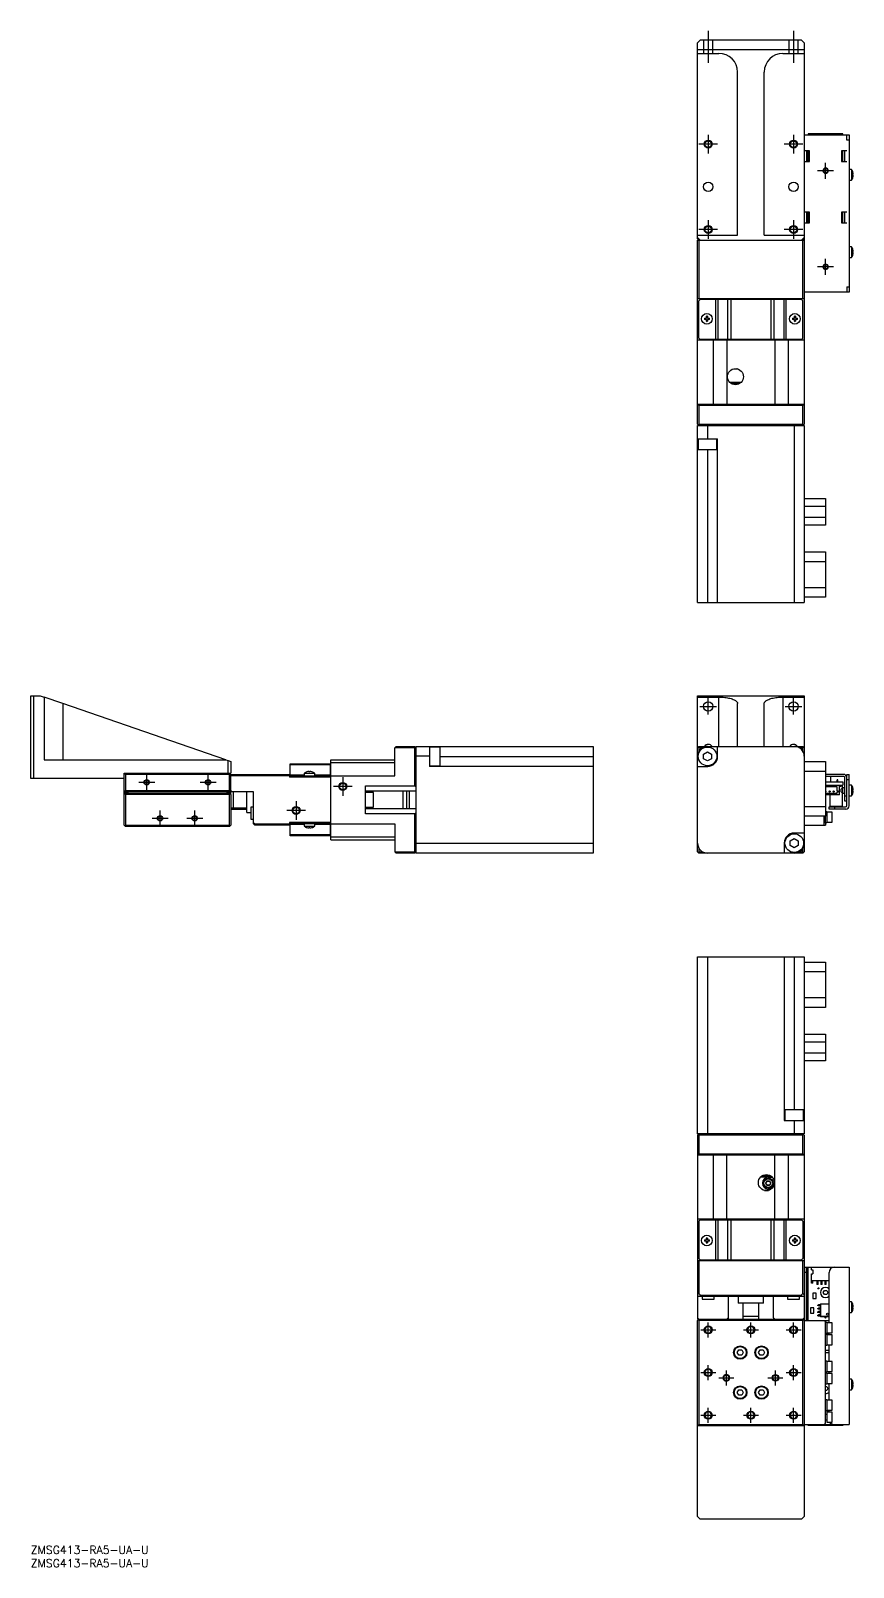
# Model space of a CAD drawing. Extents: x 0 to 637, y -8 to 568.
# Drawn here: x 0 to 308, y -8 to 568 of the extents above; entities that cross this region are included whole.
import ezdxf

# ---------------------------------------------------------------- set-up
doc = ezdxf.new("R2010")
doc.units = 0
doc.header["$LTSCALE"] = 0.5
doc.linetypes.add('CENTER', pattern=[50.8, 31.75, -6.35, 6.35, -6.35])
doc.linetypes.add('DASHED', pattern=[19.05, 12.7, -6.35])
for name, color, linetype in [('MSM_CENTER', 1, 'CENTER'), ('MSM_CONTINUOUS', 7, 'CONTINUOUS'), ('MSM_DASHED', 4, 'DASHED'), ('MSM_NARROW', 5, 'CONTINUOUS'), ('MSM_PART_NUMBER', 7, 'CONTINUOUS')]:
    doc.layers.add(name, color=color, linetype=linetype)
doc.styles.get("Standard").update_dxf_attribs({"font": 'txt.shx', "height": 1, "bigfont": 'bigfont.shx'})

# ---------------------------------------------------------------- blocks, each defined once
blk = doc.blocks.new('*U2')
at = {"layer": 'MSM_PART_NUMBER'}
blk.add_text('ZMSG413-RA5-UA-U', height=3, dxfattribs=at).set_placement((0, -3))
blk = doc.blocks.new('*U3')
at = {"layer": 'MSM_PART_NUMBER'}
blk.add_text('ZMSG413-RA5-UA-U', height=3, dxfattribs=at).set_placement((0, -8))

msp = doc.modelspace()

# ---------------------------------------------------------------- linework, layer by layer
at = {"layer": 'MSM_CENTER'}
for p, q in [((254.07, 568.04), (254.07, 556.04)), ((286.07, 568.04), (286.07, 556.04)), ((257.57, 525.54), (250.57, 525.54)), ((254.07, 529.04), (254.07, 522.04)), ((289.57, 525.54), (282.57, 525.54)), ((286.07, 529.04), (286.07, 522.04)), ((298.07, 512.54), (298.07, 518.54)), ((301.07, 515.54), (295.07, 515.54)), ((254.07, 497.04), (254.07, 490.04)), ((286.07, 497.04), (286.07, 490.04)), ((257.57, 493.54), (250.57, 493.54)), ((289.57, 493.54), (282.57, 493.54)), ((301.07, 479.54), (295.07, 479.54)), ((298.07, 476.54), (298.07, 482.54)), ((254.07, 311.64), (254.07, 317.84)), ((286.07, 311.64), (286.07, 317.84)), ((250.97, 314.74), (257.17, 314.74)), ((282.97, 314.74), (289.17, 314.74)), ((43.5, 283.24), (43.5, 289.24)), ((66.5, 283.24), (66.5, 289.24)), ((117, 288.24), (117, 281.24)), ((46.5, 286.24), (40.5, 286.24)), ((69.5, 286.24), (63.5, 286.24)), ((120.5, 284.74), (113.5, 284.74)), ((99.5, 279.24), (99.5, 272.24)), ((51.5, 272.74), (45.5, 272.74)), ((48.5, 269.74), (48.5, 275.74)), ((64.5, 272.74), (58.5, 272.74)), ((61.5, 269.74), (61.5, 275.74)), ((103, 275.74), (96, 275.74)), ((251.27, 81), (256.87, 81)), ((254.07, 78.2), (254.07, 83.8)), ((267.27, 81), (272.87, 81)), ((270.07, 78.2), (270.07, 83.8)), ((283.27, 81), (288.87, 81)), ((286.07, 78.2), (286.07, 83.8)), ((251.27, 65), (256.87, 65)), ((254.07, 62.2), (254.07, 67.8)), ((260.87, 60.2), (260.87, 65.8)), ((279.27, 60.2), (279.27, 65.8)), ((283.27, 65), (288.87, 65)), ((286.07, 62.2), (286.07, 67.8)), ((258.07, 63), (263.67, 63)), ((276.47, 63), (282.07, 63)), ((251.27, 49), (256.87, 49)), ((254.07, 46.2), (254.07, 51.8)), ((267.27, 49), (272.87, 49)), ((270.07, 46.2), (270.07, 51.8)), ((283.27, 49), (288.87, 49)), ((286.07, 46.2), (286.07, 51.8))]:
    msp.add_line(p, q, dxfattribs=at)
at = {"layer": 'MSM_CONTINUOUS'}
for p, q in [((251.07, 564.54), (250.07, 563.54)), ((289.07, 564.54), (251.07, 564.54)), ((290.07, 563.54), (289.07, 564.54)), ((250.07, 490.04), (250.07, 563.54)), ((250.07, 561.04), (290.07, 561.04)), ((250.07, 559.54), (258.07, 559.54)), ((282.07, 559.54), (290.07, 559.54)), ((290.07, 563.54), (290.07, 420.54)), ((265.07, 491.34), (265.07, 552.54)), ((275.07, 491.34), (275.07, 552.54)), ((290.07, 529.04), (306.87, 529.04)), ((304.57, 529.34), (291.57, 529.34)), ((291.57, 529.34), (291.57, 529.04)), ((304.57, 529.04), (304.57, 529.34)), ((306.07, 527.04), (306.07, 529.04)), ((306.87, 527.04), (306.07, 527.04)), ((306.87, 529.04), (306.87, 470.04)), ((292.07, 523.04), (290.07, 523.04)), ((290.07, 519.04), (292.07, 519.04)), ((290.87, 523.04), (290.87, 519.04)), ((291.37, 523.04), (291.37, 519.04)), ((291.57, 523.04), (291.57, 519.04)), ((292.07, 519.04), (292.07, 523.04)), ((304.07, 523.04), (304.07, 519.04)), ((306.07, 523.04), (304.07, 523.04)), ((304.07, 519.04), (306.07, 519.04)), ((304.57, 519.04), (304.57, 523.04)), ((305.27, 519.04), (305.27, 523.04)), ((307.77, 516.04), (306.87, 516.04)), ((307.77, 516.04), (307.77, 512.04)), ((308.34, 514.93), (308.35, 514.93)), ((308.34, 514.22), (308.46, 514.22)), ((308.34, 513.86), (308.34, 514.22)), ((308.46, 513.86), (308.34, 513.86)), ((308.35, 513.15), (308.34, 513.15)), ((306.87, 512.04), (307.77, 512.04)), ((292.07, 500.04), (290.07, 500.04)), ((290.07, 496.04), (292.07, 496.04)), ((290.87, 500.04), (290.87, 496.04)), ((291.37, 500.04), (291.37, 496.04)), ((291.57, 500.04), (291.57, 496.04)), ((292.07, 496.04), (292.07, 500.04)), ((306.07, 500.04), (304.07, 500.04)), ((304.07, 500.04), (304.07, 496.04)), ((304.07, 496.04), (306.07, 496.04)), ((304.57, 496.04), (304.57, 500.04)), ((305.27, 496.04), (305.27, 500.04)), ((250.07, 491.34), (265.07, 491.34)), ((250.07, 490.54), (251.07, 489.54)), ((250.57, 489.54), (250.07, 490.04)), ((250.32, 489.79), (250.57, 490.04)), ((275.07, 491.34), (290.07, 491.34)), ((289.07, 489.54), (290.07, 490.54)), ((289.57, 490.04), (289.82, 489.79)), ((290.07, 490.04), (289.57, 489.54)), ((250.07, 489.54), (290.07, 489.54)), ((250.07, 420.54), (250.07, 489.54)), ((250.57, 489.54), (250.57, 467.54)), ((289.57, 467.54), (289.57, 489.54)), ((307.77, 487.04), (306.87, 487.04)), ((307.77, 487.04), (307.77, 483.04)), ((308.34, 485.93), (308.35, 485.93)), ((308.34, 485.22), (308.46, 485.22)), ((308.34, 484.86), (308.34, 485.22)), ((308.46, 484.86), (308.34, 484.86)), ((308.35, 484.15), (308.34, 484.15)), ((306.87, 483.04), (307.77, 483.04)), ((290.07, 467.54), (250.07, 467.54)), ((251.07, 467.24), (250.57, 466.74)), ((250.57, 452.74), (250.57, 466.74)), ((289.07, 467.24), (251.07, 467.24)), ((255.82, 467.54), (255.82, 467.24)), ((256.32, 467.54), (256.32, 467.24)), ((256.95, 452.24), (256.95, 467.24)), ((257.66, 467.24), (257.66, 452.24)), ((261.43, 452.24), (261.43, 467.24)), ((261.82, 467.24), (261.82, 467.54)), ((262.49, 467.24), (262.49, 452.24)), ((265.27, 467.54), (265.07, 467.34)), ((275.07, 467.34), (265.07, 467.34)), ((265.07, 467.34), (265.07, 467.24)), ((275.07, 467.34), (274.87, 467.54)), ((275.07, 467.24), (275.07, 467.34)), ((277.66, 452.24), (277.66, 467.24)), ((278.32, 467.54), (278.32, 467.24)), ((278.72, 467.24), (278.72, 452.24)), ((282.49, 452.24), (282.49, 467.24)), ((283.2, 467.24), (283.2, 452.24)), ((283.82, 467.24), (283.82, 467.54)), ((284.32, 467.24), (284.32, 467.54)), ((289.57, 466.74), (289.07, 467.24)), ((289.57, 452.74), (289.57, 466.74)), ((306.87, 470.04), (290.07, 470.04)), ((306.07, 472.04), (306.07, 470.04)), ((306.07, 472.04), (306.87, 472.04)), ((253.37, 460.24), (253.37, 460.97)), ((253.77, 460.97), (253.77, 460.24)), ((286.37, 460.24), (286.37, 460.97)), ((286.77, 460.97), (286.77, 460.24)), ((252.65, 460.24), (253.37, 460.24)), ((253.37, 459.84), (252.65, 459.84)), ((253.37, 459.11), (253.37, 459.84)), ((253.77, 460.24), (254.5, 460.24)), ((253.77, 459.84), (253.77, 459.11)), ((254.5, 459.84), (253.77, 459.84)), ((285.65, 460.24), (286.37, 460.24)), ((286.37, 459.84), (285.65, 459.84)), ((286.37, 459.11), (286.37, 459.84)), ((286.77, 460.24), (287.5, 460.24)), ((286.77, 459.84), (286.77, 459.11)), ((287.5, 459.84), (286.77, 459.84)), ((290.07, 452.04), (250.07, 452.04)), ((250.57, 452.74), (251.07, 452.24)), ((289.07, 452.24), (251.07, 452.24)), ((255.82, 452.24), (255.82, 452.04)), ((256.07, 428.04), (256.07, 452.04)), ((259.07, 452.24), (259.07, 452.04)), ((260.07, 452.24), (260.07, 452.04)), ((261.07, 452.04), (261.07, 428.04)), ((262.2, 452.24), (262.2, 452.21)), ((262.2, 452.21), (277.95, 452.21)), ((262.8, 452.21), (262.8, 452.04)), ((263.25, 452.24), (263.25, 452.21)), ((263.83, 452.24), (263.83, 452.21)), ((265.3, 452.04), (265.3, 452.21)), ((267.8, 452.04), (267.8, 452.21)), ((272.35, 452.21), (272.35, 452.04)), ((274.85, 452.21), (274.85, 452.04)), ((276.31, 452.24), (276.31, 452.21)), ((276.9, 452.24), (276.9, 452.21)), ((277.35, 452.04), (277.35, 452.21)), ((277.95, 452.21), (277.95, 452.24)), ((279.07, 452.04), (279.07, 428.04)), ((280.07, 452.04), (280.07, 452.24)), ((281.07, 452.04), (281.07, 452.24)), ((284.07, 452.04), (284.07, 428.04)), ((284.32, 452.04), (284.32, 452.24)), ((289.07, 452.24), (289.57, 452.74)), ((264.85, 441.24), (264.85, 441.28)), ((265.04, 441.24), (264.85, 441.24)), ((266.31, 436.14), (262.23, 436.14)), ((265.93, 435.84), (262.62, 435.84)), ((250.57, 427.54), (250.07, 428.04)), ((250.07, 428.04), (290.07, 428.04)), ((250.57, 427.54), (250.57, 420.54)), ((289.57, 427.54), (250.57, 427.54)), ((290.07, 428.04), (289.57, 427.54)), ((289.57, 420.54), (289.57, 427.54)), ((250.07, 420.54), (250.57, 420.04)), ((250.32, 420.29), (250.57, 420.54)), ((250.57, 420.54), (289.57, 420.54)), ((289.57, 420.54), (289.82, 420.29)), ((290.07, 420.54), (289.57, 420.04)), ((250.07, 420.04), (290.07, 420.04)), ((250.07, 353.64), (250.07, 420.04)), ((250.07, 415.04), (257.56, 415.04)), ((250.31, 415.04), (250.31, 411.04)), ((253.77, 420.04), (253.77, 415.04)), ((257.31, 411.04), (257.31, 415.04)), ((257.56, 353.64), (257.56, 415.04)), ((286.37, 353.64), (286.37, 420.04)), ((290.07, 420.04), (290.07, 353.64)), ((250.31, 411.04), (257.31, 411.04)), ((253.86, 353.64), (253.86, 411.04)), ((290.07, 392.64), (298.07, 392.64)), ((298.07, 392.64), (298.07, 382.64)), ((298.07, 389.64), (290.07, 389.64)), ((290.07, 385.64), (298.07, 385.64)), ((298.07, 382.64), (290.07, 382.64)), ((290.07, 372.64), (298.07, 372.64)), ((298.07, 368.94), (290.07, 368.94)), ((298.07, 372.64), (298.07, 355.64)), ((290.07, 359.34), (298.07, 359.34)), ((250.07, 353.64), (290.07, 353.64)), ((298.07, 355.64), (290.07, 355.64)), ((0, 287.74), (0, 318.74)), ((0, 318.74), (3.5, 318.74)), ((1, 318.74), (1, 287.74)), ((3.5, 318.74), (5, 318.23)), ((5, 318.23), (5, 294.74)), ((12, 315.82), (5, 318.23)), ((250.07, 318.74), (290.07, 318.74)), ((250.07, 260.24), (250.07, 318.74)), ((250.07, 318.23), (258.07, 318.23)), ((258.07, 318.23), (258.62, 318.22)), ((258.07, 299.74), (258.07, 318.23)), ((258.62, 318.22), (259.17, 318.2)), ((259.17, 318.2), (259.71, 318.16)), ((259.71, 318.16), (260.24, 318.11)), ((260.24, 318.11), (260.75, 318.04)), ((260.75, 318.04), (261.25, 317.96)), ((261.25, 317.96), (261.73, 317.87)), ((261.73, 317.87), (262.19, 317.77)), ((262.19, 317.77), (262.62, 317.65)), ((262.62, 317.65), (263.02, 317.52)), ((263.02, 317.52), (263.4, 317.38)), ((263.4, 317.38), (263.74, 317.23)), ((263.74, 317.23), (264.04, 317.08)), ((264.04, 317.08), (264.31, 316.91)), ((264.31, 316.91), (264.54, 316.74)), ((275.61, 316.74), (275.84, 316.91)), ((275.84, 316.91), (276.11, 317.08)), ((276.11, 317.08), (276.41, 317.23)), ((276.41, 317.23), (276.75, 317.38)), ((276.75, 317.38), (277.12, 317.52)), ((277.12, 317.52), (277.53, 317.65)), ((277.53, 317.65), (277.96, 317.77)), ((277.96, 317.77), (278.42, 317.87)), ((278.42, 317.87), (278.9, 317.96)), ((278.9, 317.96), (279.4, 318.04)), ((279.4, 318.04), (279.91, 318.11)), ((279.91, 318.11), (280.44, 318.16)), ((280.44, 318.16), (280.98, 318.2)), ((280.98, 318.2), (281.52, 318.22)), ((281.52, 318.22), (282.07, 318.23)), ((282.07, 318.23), (290.07, 318.23)), ((282.07, 318.23), (282.07, 299.74)), ((290.07, 318.74), (290.07, 260.24)), ((73.2, 294.74), (12, 315.82)), ((12, 315.82), (12, 294.74)), ((264.54, 316.74), (264.73, 316.56)), ((264.73, 316.56), (264.88, 316.38)), ((264.88, 316.38), (264.99, 316.19)), ((264.99, 316.19), (265.05, 316.01)), ((265.05, 316.01), (265.07, 315.82)), ((265.07, 299.74), (265.07, 315.82)), ((275.07, 315.82), (275.1, 316.01)), ((275.07, 299.74), (275.07, 315.82)), ((275.1, 316.01), (275.16, 316.19)), ((275.16, 316.19), (275.27, 316.38)), ((275.27, 316.38), (275.42, 316.56)), ((275.42, 316.56), (275.61, 316.74)), ((137, 299.74), (136.5, 299.24)), ((137, 299.74), (144, 299.74)), ((144.5, 299.24), (144, 299.74)), ((144.5, 259.74), (144.5, 299.74)), ((144.5, 299.74), (210.9, 299.74)), ((149.5, 299.74), (149.5, 292.25)), ((210.9, 299.74), (210.9, 259.74)), ((250.07, 299.24), (250.57, 299.74)), ((250.57, 299.74), (289.57, 299.74)), ((257.56, 295.95), (257.56, 299.74)), ((289.57, 299.74), (290.07, 299.24)), ((5, 294.74), (73.2, 294.74)), ((73.2, 294.74), (74, 294.47)), ((74, 289.74), (74, 294.47)), ((74, 294.47), (75, 294.12)), ((75, 294.12), (75, 289.74)), ((112.5, 264.74), (112.5, 294.74)), ((112.5, 294.74), (136.5, 294.74)), ((136.5, 288.74), (136.5, 299.24)), ((144, 299.24), (136.5, 299.24)), ((144, 299.24), (144.25, 299.49)), ((144, 284.99), (144, 299.24)), ((149.5, 296.04), (144.5, 296.04)), ((153.5, 299.51), (149.5, 299.51)), ((153.5, 292.51), (153.5, 299.51)), ((153.5, 295.95), (210.9, 295.95)), ((250.32, 299.49), (250.57, 299.24)), ((251.92, 299.24), (250.57, 299.24)), ((250.57, 299.24), (250.57, 297.9)), ((252.31, 296.87), (253.81, 297.74)), ((252.31, 295.14), (252.31, 296.87)), ((253.81, 294.27), (252.31, 295.14)), ((253.81, 297.74), (255.31, 296.87)), ((255.31, 295.14), (253.81, 294.27)), ((255.31, 296.87), (255.31, 295.14)), ((289.57, 299.24), (288.23, 299.24)), ((289.82, 299.49), (289.57, 299.24)), ((289.57, 297.9), (289.57, 299.24)), ((290.07, 294.04), (298.07, 294.04)), ((298.07, 294.04), (298.07, 273.54)), ((35, 289.74), (75, 289.74)), ((35.5, 289.74), (35, 289.24)), ((35, 282.04), (35, 289.74)), ((35.5, 289.24), (35.25, 289.49)), ((35.5, 289.24), (35.5, 283.24)), ((74.5, 289.24), (35.5, 289.24)), ((75, 289.24), (74.5, 289.74)), ((74.75, 289.49), (74.5, 289.24)), ((74.5, 283.24), (74.5, 289.24)), ((75, 289.24), (97, 289.24)), ((75, 282.04), (75, 289.24)), ((97, 288.74), (75, 288.74)), ((97, 289.24), (97, 288.24)), ((112.5, 288.24), (97, 288.24)), ((97.3, 288.24), (97.3, 293.24)), ((97.3, 293.24), (112.3, 293.24)), ((112.3, 292.8), (97.3, 292.8)), ((97.3, 289.04), (102.5, 289.04)), ((97.3, 288.74), (112.3, 288.74)), ((97.8, 288.74), (97.8, 288.24)), ((106.5, 289.64), (102.5, 289.64)), ((102.5, 289.64), (102.5, 288.74)), ((103.57, 290.2), (103.55, 290.2)), ((104.3, 290.2), (104.3, 290.33)), ((104.7, 290.2), (104.3, 290.2)), ((104.7, 290.33), (104.7, 290.2)), ((105.45, 290.2), (105.43, 290.2)), ((106.5, 288.74), (106.5, 289.64)), ((106.5, 289.04), (112.3, 289.04)), ((111.8, 288.24), (111.8, 288.74)), ((112.3, 293.24), (112.3, 288.24)), ((112.5, 293.74), (136.5, 293.74)), ((112.5, 288.74), (136.5, 288.74)), ((149.5, 292.51), (153.5, 292.51)), ((210.9, 292.25), (149.5, 292.25)), ((250.07, 292.25), (253.86, 292.25)), ((298.07, 290.34), (290.07, 290.34)), ((304.87, 289.24), (298.07, 289.24)), ((304.87, 288.44), (298.07, 288.44)), ((300.07, 286.44), (300.07, 288.44)), ((305.27, 279.24), (305.27, 288.04)), ((306.07, 289.24), (306.87, 289.24)), ((306.07, 277.54), (306.07, 289.24)), ((306.87, 277.44), (306.87, 289.24)), ((35, 287.74), (0, 287.74)), ((35, 282.74), (35.5, 283.24)), ((83.5, 282.74), (35, 282.74)), ((35, 282.54), (36.4, 282.54)), ((36.1, 282.34), (35.4, 282.34)), ((35.4, 282.34), (35.4, 282.14)), ((35.5, 283.24), (74.5, 283.24)), ((36.1, 282.24), (36.1, 282.34)), ((36.4, 282.54), (36.4, 282.24)), ((75, 282.54), (73.6, 282.54)), ((73.6, 282.54), (73.6, 282.24)), ((74.6, 282.34), (73.9, 282.34)), ((73.9, 282.34), (73.9, 282.24)), ((74.5, 283.24), (75, 282.74)), ((74.6, 282.14), (74.6, 282.34)), ((75.5, 282.74), (75, 283.24)), ((76, 276.74), (76, 282.74)), ((81, 274.99), (81, 282.74)), ((83.5, 270.74), (83.5, 282.74)), ((125.5, 284.99), (144, 284.99)), ((125.5, 274.49), (125.5, 284.99)), ((144.5, 282.99), (125.5, 282.99)), ((128.5, 282.49), (125.5, 282.49)), ((128.5, 276.99), (128.5, 282.49)), ((139.5, 282.99), (139.5, 276.49)), ((141, 276.49), (141, 282.99)), ((142, 276.49), (142, 282.99)), ((144.5, 284.49), (144, 284.99)), ((298.07, 286.44), (304.57, 286.44)), ((298.07, 285.24), (304.57, 285.24)), ((298.07, 284.74), (302.32, 284.74)), ((302.32, 284.74), (302.32, 283.09)), ((302.32, 283.09), (302.82, 283.09)), ((302.32, 282.59), (302.32, 282.04)), ((302.82, 282.59), (302.32, 282.59)), ((302.45, 286.44), (302.45, 287.24)), ((302.7, 287.24), (302.45, 287.24)), ((302.7, 286.44), (302.7, 287.24)), ((302.82, 283.09), (302.82, 282.59)), ((303.32, 281.54), (303.32, 285.24)), ((303.78, 284.69), (303.32, 284.69)), ((303.78, 285.24), (303.78, 284.69)), ((304.37, 284.24), (303.87, 283.74)), ((303.87, 282.74), (303.87, 283.74)), ((303.87, 282.74), (304.37, 282.24)), ((304.32, 285.24), (304.32, 284.19)), ((304.32, 282.29), (304.32, 277.24)), ((304.37, 284.24), (304.37, 282.24)), ((305.27, 284.24), (304.37, 284.24)), ((304.57, 286.44), (304.57, 285.24)), ((306.87, 287.24), (306.07, 287.24)), ((307.77, 285.24), (306.87, 285.24)), ((307.77, 285.24), (307.77, 281.24)), ((308.34, 284.13), (308.35, 284.13)), ((308.34, 283.06), (308.34, 283.42)), ((308.34, 283.42), (308.46, 283.42)), ((308.46, 283.06), (308.34, 283.06)), ((308.35, 282.35), (308.34, 282.36)), ((35.5, 282.24), (35, 281.74)), ((35.1, 281.94), (35, 282.04)), ((35, 270.24), (35, 281.74)), ((35.1, 281.84), (35.1, 282.04)), ((35.5, 281.74), (35.25, 281.99)), ((35.5, 282.24), (74.5, 282.24)), ((74.5, 281.74), (35.5, 281.74)), ((35.5, 281.74), (35.5, 270.24)), ((75, 281.74), (74.5, 282.24)), ((74.75, 281.99), (74.5, 281.74)), ((74.5, 270.24), (74.5, 281.74)), ((74.9, 282.04), (74.9, 281.84)), ((75, 282.04), (74.9, 281.94)), ((75, 281.74), (75, 270.24)), ((75, 276.74), (81, 276.74)), ((82.5, 276.99), (82.5, 272.49)), ((83.5, 276.99), (82.5, 276.99)), ((125.5, 276.99), (128.5, 276.99)), ((290.07, 277.24), (298.07, 277.24)), ((302.32, 282.04), (298.07, 282.04)), ((303.32, 281.54), (298.07, 281.54)), ((299.37, 276.24), (299.37, 277.04)), ((299.37, 277.04), (305.57, 277.04)), ((299.82, 277.24), (299.82, 281.54)), ((304.32, 277.24), (299.82, 277.24)), ((301.37, 277.04), (301.37, 276.24)), ((304.37, 282.24), (305.27, 282.24)), ((305.27, 281.24), (306.07, 281.24)), ((306.07, 279.24), (305.27, 279.24)), ((306.87, 281.24), (307.77, 281.24)), ((75, 276.24), (81, 276.24)), ((81, 274.99), (82.5, 274.99)), ((82.5, 272.49), (83.5, 272.49)), ((83.5, 271.05), (84.11, 270.74)), ((84, 270.24), (83.5, 270.74)), ((84.11, 270.74), (97, 270.74)), ((84.11, 270.74), (84.61, 270.24)), ((112.5, 271.24), (97, 271.24)), ((97, 271.24), (97, 270.24)), ((97.3, 266.24), (97.3, 271.24)), ((112.3, 270.74), (97.3, 270.74)), ((97.8, 271.24), (97.8, 270.74)), ((102.5, 270.74), (102.5, 269.84)), ((106.5, 269.84), (106.5, 270.74)), ((111.8, 270.74), (111.8, 271.24)), ((112.3, 271.24), (112.3, 266.24)), ((112.5, 270.74), (136.5, 270.74)), ((125.5, 276.49), (144.5, 276.49)), ((144, 274.49), (125.5, 274.49)), ((136.5, 270.74), (136.5, 260.24)), ((144, 274.49), (144.5, 274.99)), ((144, 260.24), (144, 274.49)), ((298.07, 273.54), (290.07, 273.54)), ((297.57, 270.24), (297.57, 273.54)), ((297.57, 271.24), (298.57, 271.24)), ((298.57, 275.24), (298.07, 275.24)), ((298.07, 271.24), (298.07, 273.54)), ((298.07, 271.24), (298.07, 270.24)), ((298.57, 275.24), (298.57, 271.24)), ((300.57, 275.14), (298.57, 275.14)), ((298.57, 271.34), (300.57, 271.34)), ((305.67, 276.24), (299.37, 276.24)), ((300.57, 271.34), (300.57, 275.14)), ((35, 270.24), (35.5, 269.74)), ((35.25, 269.99), (35.5, 270.24)), ((35.5, 270.24), (74.5, 270.24)), ((74.5, 269.74), (35.5, 269.74)), ((74.5, 270.24), (74.75, 269.99)), ((74.5, 269.74), (75, 270.24)), ((97, 270.24), (84, 270.24)), ((102.5, 270.45), (97.3, 270.45)), ((97.3, 266.68), (112.3, 266.68)), ((112.3, 266.24), (97.3, 266.24)), ((102.5, 269.84), (106.5, 269.84)), ((103.55, 269.29), (103.57, 269.29)), ((104.3, 269.29), (104.7, 269.29)), ((104.3, 269.16), (104.3, 269.29)), ((104.7, 269.29), (104.7, 269.16)), ((105.43, 269.29), (105.45, 269.29)), ((112.3, 270.45), (106.5, 270.45)), ((136.5, 265.74), (112.5, 265.74)), ((284.84, 264.35), (286.34, 265.21)), ((290.07, 267.23), (286.29, 267.23)), ((286.34, 265.21), (287.84, 264.35)), ((290.07, 270.24), (298.07, 270.24)), ((112.5, 264.74), (136.5, 264.74)), ((136.5, 260.24), (144, 260.24)), ((136.5, 260.24), (137, 259.74)), ((144, 259.74), (137, 259.74)), ((144.25, 259.99), (144, 260.24)), ((144, 259.74), (144.5, 260.24)), ((144.5, 263.44), (210.9, 263.44)), ((210.9, 259.74), (144.5, 259.74)), ((250.57, 259.74), (250.07, 260.24)), ((250.57, 260.24), (250.32, 259.99)), ((250.57, 261.59), (250.57, 260.24)), ((250.57, 260.24), (251.92, 260.24)), ((289.57, 259.74), (250.57, 259.74)), ((282.59, 263.53), (282.59, 259.74)), ((284.84, 262.61), (284.84, 264.35)), ((286.34, 261.75), (284.84, 262.61)), ((287.84, 262.61), (286.34, 261.75)), ((287.84, 264.35), (287.84, 262.61)), ((288.23, 260.24), (289.57, 260.24)), ((289.57, 260.24), (289.57, 261.59)), ((290.07, 260.24), (289.57, 259.74)), ((289.82, 259.99), (289.57, 260.24)), ((250.07, 154.5), (250.07, 220.9)), ((250.07, 220.9), (290.07, 220.9)), ((253.77, 220.9), (253.77, 154.5)), ((282.59, 220.9), (282.59, 159.5)), ((286.29, 220.9), (286.29, 163.5)), ((290.07, 220.9), (290.07, 154.5)), ((290.07, 218.9), (298.07, 218.9)), ((298.07, 218.9), (298.07, 201.9)), ((298.07, 215.2), (290.07, 215.2)), ((290.07, 205.6), (298.07, 205.6)), ((298.07, 201.9), (290.07, 201.9)), ((290.07, 191.9), (298.07, 191.9)), ((298.07, 191.9), (298.07, 181.9)), ((298.07, 188.9), (290.07, 188.9)), ((290.07, 184.9), (298.07, 184.9)), ((298.07, 181.9), (290.07, 181.9)), ((289.84, 163.5), (282.84, 163.5)), ((282.84, 163.5), (282.84, 159.5)), ((289.84, 159.5), (289.84, 163.5)), ((282.59, 159.5), (290.07, 159.5)), ((286.37, 154.5), (286.37, 159.5)), ((290.07, 154.5), (250.07, 154.5)), ((250.57, 154.5), (250.07, 154)), ((250.07, 154), (250.07, 85)), ((250.57, 154), (250.32, 154.25)), ((250.57, 154), (250.57, 147)), ((289.57, 154), (250.57, 154)), ((290.07, 154), (289.57, 154.5)), ((289.82, 154.25), (289.57, 154)), ((289.57, 147), (289.57, 154)), ((290.07, 154), (290.07, 11)), ((250.07, 146.5), (250.57, 147)), ((290.07, 146.5), (250.07, 146.5)), ((250.57, 147), (289.57, 147)), ((256.07, 122.5), (256.07, 146.5)), ((261.07, 122.5), (261.07, 146.5)), ((279.07, 122.5), (279.07, 146.5)), ((284.07, 146.5), (284.07, 122.5)), ((289.57, 147), (290.07, 146.5)), ((273.83, 138.4), (277.91, 138.4)), ((274.22, 138.7), (277.53, 138.7)), ((275.11, 133.3), (276.64, 133.3)), ((275.71, 136), (276.14, 136.75)), ((276.14, 135.25), (275.71, 136)), ((276.14, 136.75), (277.01, 136.75)), ((277.01, 135.25), (276.14, 135.25)), ((276.57, 138.2), (278.11, 138.2)), ((277.67, 133.8), (276.57, 133.8)), ((277.01, 136.75), (277.44, 136)), ((277.44, 136), (277.01, 135.25)), ((290.07, 122.5), (250.07, 122.5)), ((251.07, 122.3), (250.57, 121.8)), ((250.57, 121.8), (250.57, 107.8)), ((251.07, 122.3), (289.07, 122.3)), ((256.95, 107.3), (256.95, 122.3)), ((257.66, 122.3), (257.66, 107.3)), ((260.07, 122.5), (260.07, 122.3)), ((261.43, 107.3), (261.43, 122.3)), ((277.95, 122.33), (262.2, 122.33)), ((262.2, 122.33), (262.2, 122.3)), ((262.49, 122.3), (262.49, 107.3)), ((262.8, 122.5), (262.8, 122.33)), ((263.25, 122.3), (263.25, 122.33)), ((263.83, 122.3), (263.83, 122.33)), ((265.3, 122.5), (265.3, 122.33)), ((267.8, 122.33), (267.8, 122.5)), ((272.35, 122.5), (272.35, 122.33)), ((274.85, 122.33), (274.85, 122.5)), ((276.31, 122.3), (276.31, 122.33)), ((276.9, 122.3), (276.9, 122.33)), ((277.35, 122.33), (277.35, 122.5)), ((277.66, 107.3), (277.66, 122.3)), ((277.95, 122.3), (277.95, 122.33)), ((278.72, 122.3), (278.72, 107.3)), ((280.07, 122.3), (280.07, 122.5)), ((282.49, 107.3), (282.49, 122.3)), ((283.2, 122.3), (283.2, 107.3)), ((289.57, 121.8), (289.07, 122.3)), ((289.57, 121.8), (289.57, 107.8)), ((253.37, 114.7), (253.37, 115.43)), ((253.77, 115.43), (253.77, 114.7)), ((286.37, 114.7), (286.37, 115.43)), ((286.77, 115.43), (286.77, 114.7)), ((252.65, 114.7), (253.37, 114.7)), ((253.37, 114.3), (252.65, 114.3)), ((253.37, 113.57), (253.37, 114.3)), ((253.77, 114.7), (254.5, 114.7)), ((254.5, 114.3), (253.77, 114.3)), ((253.77, 114.3), (253.77, 113.57)), ((285.65, 114.7), (286.37, 114.7)), ((286.37, 114.3), (285.65, 114.3)), ((286.37, 113.57), (286.37, 114.3)), ((286.77, 114.7), (287.5, 114.7)), ((286.77, 114.3), (286.77, 113.57)), ((287.5, 114.3), (286.77, 114.3)), ((250.07, 107), (290.07, 107)), ((250.57, 107.8), (251.07, 107.3)), ((250.57, 107), (250.57, 94.61)), ((251.07, 107.3), (289.07, 107.3)), ((260.07, 107.3), (260.07, 107)), ((261.82, 107), (261.82, 107.3)), ((265.07, 107.3), (265.07, 107.2)), ((265.07, 107.2), (275.07, 107.2)), ((265.07, 107.2), (265.27, 107)), ((274.87, 107), (275.07, 107.2)), ((275.07, 107.2), (275.07, 107.3)), ((278.32, 107.3), (278.32, 107)), ((280.07, 107), (280.07, 107.3)), ((289.07, 107.3), (289.57, 107.8)), ((289.57, 94.61), (289.57, 107)), ((290.07, 104.5), (306.87, 104.5)), ((290.87, 84.5), (290.87, 104.5)), ((291.27, 104.5), (291.27, 84.5)), ((291.57, 84.5), (291.57, 104.5)), ((292.82, 103.5), (292.82, 104.5)), ((306.87, 104.5), (306.87, 45.5)), ((290.87, 102.5), (290.07, 102.5)), ((292.82, 103.5), (293.32, 103.5)), ((292.82, 102), (293.32, 102)), ((292.82, 98.5), (292.82, 102)), ((292.82, 99.5), (299.37, 99.5)), ((293.32, 98.5), (292.82, 98.5)), ((293.32, 103.5), (293.32, 102)), ((293.32, 98.5), (293.32, 99.5)), ((294.82, 99.5), (294.82, 98)), ((295.32, 98), (294.82, 98)), ((295.32, 98), (295.32, 99.5)), ((296.32, 99.5), (296.32, 98)), ((296.82, 98), (296.32, 98)), ((296.82, 98), (296.82, 99.5)), ((297.82, 99.5), (297.82, 98)), ((298.32, 98), (297.82, 98)), ((298.32, 98), (298.32, 99.5)), ((299.32, 99.5), (299.32, 98)), ((299.37, 98), (299.32, 98)), ((299.37, 83.65), (299.37, 102.5)), ((250.07, 94.11), (250.57, 94.61)), ((290.07, 93.5), (250.07, 93.5)), ((250.57, 94.61), (251.19, 94)), ((251.19, 94), (250.69, 93.5)), ((251.19, 94), (288.96, 94)), ((251.82, 93.5), (251.82, 92.5)), ((251.82, 92.5), (256.32, 92.5)), ((256.32, 92.5), (256.32, 93.5)), ((261.59, 93.5), (261.59, 85.5)), ((265.32, 93.5), (265.32, 91)), ((274.82, 91), (274.82, 93.5)), ((278.56, 85.5), (278.56, 93.5)), ((283.82, 93.5), (283.82, 92.5)), ((283.82, 92.5), (288.32, 92.5)), ((288.32, 92.5), (288.32, 93.5)), ((288.96, 94), (289.57, 94.61)), ((289.46, 93.5), (288.96, 94)), ((289.57, 94.61), (290.07, 94.11)), ((293.32, 94.7), (293.32, 92.7)), ((294.57, 94.7), (293.32, 94.7)), ((293.32, 92.7), (294.57, 92.7)), ((294.57, 92.7), (294.57, 94.7)), ((297.21, 95), (297.64, 95.75)), ((297.64, 94.25), (297.21, 95)), ((297.64, 95.75), (298.51, 95.75)), ((298.51, 94.25), (297.64, 94.25)), ((298.51, 95.75), (298.94, 95)), ((298.94, 95), (298.51, 94.25)), ((274.82, 91), (265.32, 91)), ((267.07, 91), (267.07, 85)), ((273.07, 85), (273.07, 91)), ((292.37, 89.31), (292.37, 87.31)), ((293.62, 89.31), (292.37, 89.31)), ((292.37, 87.31), (293.62, 87.31)), ((293.62, 87.31), (293.62, 89.31)), ((295.07, 90.31), (295.07, 90.11)), ((295.07, 90.31), (295.32, 90.31)), ((295.32, 90.11), (295.07, 90.11)), ((295.07, 89.04), (295.07, 88.84)), ((295.07, 89.04), (295.32, 89.04)), ((295.32, 88.84), (295.07, 88.84)), ((295.07, 87.77), (295.07, 87.57)), ((295.07, 87.77), (295.32, 87.77)), ((295.32, 87.57), (295.07, 87.57)), ((295.07, 86.5), (295.07, 86.3)), ((295.07, 86.5), (295.32, 86.5)), ((295.32, 90.31), (295.39, 90.43)), ((295.39, 89.99), (295.32, 90.11)), ((295.32, 89.04), (295.39, 89.15)), ((295.39, 88.73), (295.32, 88.84)), ((295.32, 87.77), (295.39, 87.89)), ((295.39, 87.45), (295.32, 87.57)), ((295.32, 86.5), (295.39, 86.61)), ((296.12, 90.43), (295.39, 90.43)), ((296.12, 89.99), (295.39, 89.99)), ((296.12, 89.15), (295.39, 89.15)), ((296.12, 88.73), (295.39, 88.73)), ((296.12, 87.89), (295.39, 87.89)), ((296.12, 87.45), (295.39, 87.45)), ((296.12, 86.61), (295.39, 86.61)), ((295.58, 89.99), (295.58, 90.43)), ((295.58, 88.73), (295.58, 89.15)), ((295.58, 87.45), (295.58, 87.89)), ((295.58, 86.19), (295.58, 86.61)), ((295.68, 89.99), (295.68, 90.43)), ((295.68, 88.73), (295.68, 89.15)), ((295.68, 87.45), (295.68, 87.89)), ((295.68, 86.19), (295.68, 86.61)), ((296.01, 90.43), (296.01, 89.99)), ((296.01, 89.15), (296.01, 88.73)), ((296.01, 87.89), (296.01, 87.45)), ((296.01, 86.61), (296.01, 86.19)), ((296.12, 85.95), (296.12, 90.65)), ((299.37, 90.65), (296.12, 90.65)), ((296.22, 90.76), (296.22, 85.85)), ((296.22, 90.76), (299.37, 90.76)), ((307.77, 91.5), (306.87, 91.5)), ((306.87, 87.5), (307.77, 87.5)), ((307.77, 91.5), (307.77, 87.5)), ((308.34, 90.39), (308.35, 90.39)), ((308.34, 89.68), (308.46, 89.68)), ((308.34, 89.32), (308.34, 89.68)), ((308.46, 89.32), (308.34, 89.32)), ((308.35, 88.61), (308.34, 88.61)), ((250.57, 85), (250.07, 85.5)), ((250.07, 85), (290.07, 85)), ((250.07, 84.5), (250.57, 85)), ((250.07, 11), (250.07, 84.5)), ((250.57, 84.5), (250.32, 84.75)), ((250.57, 84.5), (250.57, 45.5)), ((289.57, 84.5), (250.57, 84.5)), ((261.59, 85.5), (261.09, 85)), ((261.77, 85), (261.59, 85.5)), ((273.07, 86), (267.07, 86)), ((278.56, 85.5), (278.38, 85)), ((279.06, 85), (278.56, 85.5)), ((290.07, 85.5), (289.57, 85)), ((289.57, 85), (290.07, 84.5)), ((289.82, 84.75), (289.57, 84.5)), ((289.57, 45.5), (289.57, 84.5)), ((290.07, 84.5), (299.37, 84.5)), ((295.32, 86.3), (295.07, 86.3)), ((295.39, 86.19), (295.32, 86.3)), ((296.12, 86.19), (295.39, 86.19)), ((299.37, 85.95), (296.12, 85.95)), ((299.37, 85.85), (296.22, 85.85)), ((298.07, 84), (297.57, 84.5)), ((298.07, 46), (298.07, 84)), ((298.57, 83.75), (298.07, 83.75)), ((298.57, 83.75), (298.57, 79.75)), ((300.57, 83.65), (298.57, 83.65)), ((300.57, 79.85), (300.57, 83.65)), ((298.07, 79.75), (298.57, 79.75)), ((299.37, 79.5), (298.07, 79.5)), ((298.57, 79.25), (298.07, 79.25)), ((298.07, 75.25), (298.57, 75.25)), ((298.57, 79.85), (300.57, 79.85)), ((298.57, 79.25), (298.57, 75.25)), ((300.57, 79.15), (298.57, 79.15)), ((298.57, 75.35), (300.57, 75.35)), ((299.37, 79.15), (299.37, 79.85)), ((299.37, 69.15), (299.37, 75.35)), ((300.57, 75.35), (300.57, 79.15)), ((264.92, 72.5), (265.5, 73.5)), ((265.5, 71.5), (264.92, 72.5)), ((265.5, 73.5), (266.65, 73.5)), ((266.65, 71.5), (265.5, 71.5)), ((266.65, 73.5), (267.23, 72.5)), ((267.23, 72.5), (266.65, 71.5)), ((272.92, 72.5), (273.5, 73.5)), ((273.5, 71.5), (272.92, 72.5)), ((273.5, 73.5), (274.65, 73.5)), ((274.65, 71.5), (273.5, 71.5)), ((274.65, 73.5), (275.23, 72.5)), ((275.23, 72.5), (274.65, 71.5)), ((298.07, 73.37), (299.37, 73.37)), ((299.37, 72.44), (298.07, 72.44)), ((298.57, 69.25), (298.07, 69.25)), ((298.57, 69.25), (298.57, 65.25)), ((298.57, 69.24), (299.37, 69.24)), ((300.57, 69.15), (298.57, 69.15)), ((300.57, 65.35), (300.57, 69.15)), ((298.07, 65.25), (298.57, 65.25)), ((298.57, 64.75), (298.07, 64.75)), ((298.57, 65.35), (300.57, 65.35)), ((298.57, 64.75), (298.57, 60.75)), ((300.57, 64.65), (298.57, 64.65)), ((299.37, 64.65), (299.37, 65.35)), ((300.57, 60.85), (300.57, 64.65)), ((264.92, 57.5), (265.5, 58.5)), ((265.5, 58.5), (266.65, 58.5)), ((266.65, 58.5), (267.23, 57.5)), ((272.92, 57.5), (273.5, 58.5)), ((273.5, 58.5), (274.65, 58.5)), ((274.65, 58.5), (275.23, 57.5)), ((298.07, 60.75), (298.57, 60.75)), ((298.07, 59.75), (298.51, 59.75)), ((298.51, 58.25), (298.07, 58.25)), ((298.51, 59.75), (298.94, 59)), ((298.94, 59), (298.51, 58.25)), ((298.57, 60.85), (300.57, 60.85)), ((299.37, 54.65), (299.37, 60.85)), ((307.77, 62.5), (306.87, 62.5)), ((306.87, 58.5), (307.77, 58.5)), ((307.77, 62.5), (307.77, 58.5)), ((308.34, 61.39), (308.35, 61.39)), ((308.34, 60.68), (308.46, 60.68)), ((308.34, 60.32), (308.34, 60.68)), ((308.46, 60.32), (308.34, 60.32)), ((308.35, 59.61), (308.34, 59.61)), ((265.5, 56.5), (264.92, 57.5)), ((266.65, 56.5), (265.5, 56.5)), ((267.23, 57.5), (266.65, 56.5)), ((273.5, 56.5), (272.92, 57.5)), ((274.65, 56.5), (273.5, 56.5)), ((275.23, 57.5), (274.65, 56.5)), ((298.57, 54.75), (298.07, 54.75)), ((298.57, 54.75), (298.57, 50.75)), ((299.37, 54.66), (298.57, 54.66)), ((300.57, 54.65), (298.57, 54.65)), ((300.57, 50.85), (300.57, 54.65)), ((298.07, 50.75), (298.57, 50.75)), ((299.37, 50.5), (298.07, 50.5)), ((298.57, 49.25), (298.07, 49.25)), ((298.07, 47.25), (298.57, 47.25)), ((298.57, 50.85), (300.57, 50.85)), ((298.57, 50.15), (298.57, 46.35)), ((300.57, 50.15), (298.57, 50.15)), ((298.57, 46.35), (300.57, 46.35)), ((299.37, 50.15), (299.37, 50.85)), ((299.82, 46.24), (299.82, 45.5)), ((300.57, 46.35), (300.57, 50.15)), ((250.57, 45), (250.07, 45.5)), ((290.07, 45), (250.07, 45)), ((250.32, 45.25), (250.57, 45.5)), ((250.57, 45.5), (289.57, 45.5)), ((289.57, 45.5), (289.82, 45.25)), ((290.07, 45.5), (289.57, 45)), ((290.07, 45.5), (306.87, 45.5)), ((291.57, 45.2), (291.57, 45.5)), ((304.57, 45.2), (291.57, 45.2)), ((297.57, 45.5), (298.07, 46)), ((304.57, 45.5), (304.57, 45.2)), ((250.07, 11), (251.07, 10)), ((289.07, 10), (251.07, 10)), ((289.07, 10), (290.07, 11))]:
    msp.add_line(p, q, dxfattribs=at)
for centre, radius in [((254.07, 525.54), 1.23), ((286.07, 525.54), 1.23), ((298.07, 515.54), 0.783), ((254.07, 509.54), 1.75), ((286.07, 509.54), 1.75), ((254.07, 493.54), 1.23), ((286.07, 493.54), 1.23), ((298.07, 479.54), 0.783), ((253.57, 460.04), 2), ((286.57, 460.04), 2), ((264.27, 438.34), 3), ((254.07, 314.74), 1.75), ((286.07, 314.74), 1.75), ((253.81, 296.01), 3.5), ((43.5, 286.24), 0.783), ((66.5, 286.24), 0.783), ((117, 284.74), 1.23), ((299.57, 282.84), 0.25), ((301.07, 282.84), 0.25), ((99.5, 275.74), 1.23), ((48.5, 272.74), 0.783), ((61.5, 272.74), 0.783), ((286.34, 263.48), 3.5), ((275.87, 136.2), 3), ((276.57, 136), 1.9), ((276.57, 136), 1.67), ((276.57, 136), 0.9), ((253.57, 114.5), 2), ((286.57, 114.5), 2), ((295.38, 96.56), 0.2), ((298.77, 86.85), 0.35), ((298.07, 85.61), 0.2), ((266.07, 72.5), 2.5), ((274.07, 72.5), 2.5), ((266.07, 72.5), 2.25), ((274.07, 72.5), 2.25), ((260.87, 63), 1.01), ((279.27, 63), 1.01), ((266.07, 57.5), 2.5), ((266.07, 57.5), 2.25), ((274.07, 57.5), 2.5), ((274.07, 57.5), 2.25)]:
    msp.add_circle(centre, radius, dxfattribs=at)
at = {"layer": 'MSM_CONTINUOUS', "extrusion": (0, 0, -1)}
for centre in [(-254.07, 81), (-270.07, 81), (-286.07, 81), (-254.07, 65), (-286.07, 65), (-254.07, 49), (-270.07, 49), (-286.07, 49)]:
    msp.add_circle(centre, 1.23, dxfattribs=at)
at = {"layer": 'MSM_CONTINUOUS'}
for centre, radius, start, end in [((258.07, 552.54), 7, 0, 90), ((282.07, 552.54), 7, 90, 180), ((305.27, 514.04), 3.2, 16.12253, 38.68219), ((305.27, 514.04), 3.2, 321.31781, 343.87747), ((305.27, 514.04), 3.19, 3.22971, 16.10671), ((305.27, 514.04), 3.19, 343.89329, 356.77029), ((305.27, 485.04), 3.2, 16.12253, 38.68219), ((305.27, 485.04), 3.2, 321.31781, 343.87747), ((305.27, 485.04), 3.19, 3.22971, 16.10671), ((305.27, 485.04), 3.19, 343.89329, 356.77029), ((253.57, 460.04), 0.95, 77.8468, 102.1532), ((286.57, 460.04), 0.95, 77.8468, 102.1532), ((253.57, 460.04), 0.95, 167.8468, 192.1532), ((253.57, 460.04), 0.435, 152.63352, 207.36648), ((253.57, 460.04), 0.435, 62.63352, 117.36648), ((253.57, 460.04), 0.435, 242.63352, 297.36648), ((253.57, 460.04), 0.95, 257.8468, 282.1532), ((253.57, 460.04), 0.435, 332.63352, 27.36648), ((253.57, 460.04), 0.95, 347.8468, 12.1532), ((286.57, 460.04), 0.95, 167.8468, 192.1532), ((286.57, 460.04), 0.435, 152.63352, 207.36648), ((286.57, 460.04), 0.435, 62.63352, 117.36648), ((286.57, 460.04), 0.435, 242.63352, 297.36648), ((286.57, 460.04), 0.95, 257.8468, 282.1532), ((286.57, 460.04), 0.435, 332.63352, 27.36648), ((286.57, 460.04), 0.95, 347.8468, 12.1532), ((253.77, 296.04), 3.7, 90, 180), ((254.07, 298.74), 1.75, 34.8499, 145.1501), ((286.07, 298.74), 1.75, 34.8499, 145.1501), ((286.37, 296.04), 3.7, 0, 90), ((253.86, 295.95), 3.7, 270, 0), ((104.5, 287.14), 3.2, 107.27, 128.68219), ((104.5, 287.14), 3.19, 93.59035, 106.90526), ((104.5, 287.14), 3.19, 73.09474, 86.40965), ((104.5, 287.14), 3.2, 51.31781, 72.73), ((304.87, 288.04), 1.2, 0, 90), ((304.87, 288.04), 0.4, 0, 90), ((35.4, 282.04), 0.3, 90, 180), ((36.1, 282.04), 0.3, 41.81031, 90), ((73.9, 282.04), 0.3, 90, 138.18969), ((74.6, 282.04), 0.3, 0, 90), ((298.07, 282.84), 0.25, 270, 90), ((305.27, 283.24), 3.2, 16.12253, 38.68219), ((305.27, 283.24), 3.2, 321.31781, 343.87747), ((305.27, 283.24), 3.19, 3.22971, 16.10671), ((305.27, 283.24), 3.19, 343.89329, 356.77029), ((305.57, 277.54), 0.5, 270, 0), ((305.67, 277.44), 1.2, 270, 0), ((104.5, 272.34), 3.2, 231.31781, 252.73), ((104.5, 272.34), 3.19, 253.09474, 266.40965), ((104.5, 272.34), 3.19, 273.59035, 286.90526), ((104.5, 272.34), 3.2, 287.27, 308.68219), ((286.29, 263.53), 3.7, 90, 180), ((253.77, 263.44), 3.7, 180, 270), ((286.37, 263.44), 3.7, 270, 0), ((276.57, 136), 2.2, 90.0004, 269.9996), ((253.57, 114.5), 0.95, 77.8468, 102.1532), ((286.57, 114.5), 0.95, 77.8468, 102.1532), ((253.57, 114.5), 0.95, 167.8468, 192.1532), ((253.57, 114.5), 0.435, 152.63352, 207.36648), ((253.57, 114.5), 0.435, 62.63352, 117.36648), ((253.57, 114.5), 0.435, 242.63352, 297.36648), ((253.57, 114.5), 0.95, 257.8468, 282.1532), ((253.57, 114.5), 0.435, 332.63352, 27.36648), ((253.57, 114.5), 0.95, 347.8468, 12.1532), ((286.57, 114.5), 0.95, 167.8468, 192.1532), ((286.57, 114.5), 0.435, 152.63352, 207.36648), ((286.57, 114.5), 0.435, 62.63352, 117.36648), ((286.57, 114.5), 0.435, 242.63352, 297.36648), ((286.57, 114.5), 0.95, 257.8468, 282.1532), ((286.57, 114.5), 0.435, 332.63352, 27.36648), ((286.57, 114.5), 0.95, 347.8468, 12.1532), ((301.37, 102.5), 2, 90, 180), ((298.07, 95), 1.9, 46.82645, 313.17357), ((296.22, 90.65), 0.1, 90, 180), ((305.27, 89.5), 3.2, 16.12253, 38.68219), ((305.27, 89.5), 3.2, 321.31781, 343.87747), ((305.27, 89.5), 3.19, 3.22971, 16.10671), ((305.27, 89.5), 3.19, 343.89329, 356.77029), ((296.22, 85.95), 0.1, 180, 270), ((298.07, 59), 1.9, 270, 313.17355), ((298.07, 59), 1.9, 46.82645, 74.74248), ((305.27, 60.5), 3.2, 16.12253, 38.68219), ((305.27, 60.5), 3.2, 321.31781, 343.87747), ((305.27, 60.5), 3.19, 3.22971, 16.10671), ((305.27, 60.5), 3.19, 343.89329, 356.77029), ((301.37, 47.5), 2, 215.09963, 270)]:
    msp.add_arc(centre, radius, start, end, dxfattribs=at)
at = {"layer": 'MSM_DASHED'}
for p, q in [((252.32, 564.54), (252.32, 559.54)), ((255.82, 559.54), (255.82, 564.54)), ((284.32, 564.54), (284.32, 559.54)), ((287.82, 559.54), (287.82, 564.54))]:
    msp.add_line(p, q, dxfattribs=at)
at = {"layer": 'MSM_NARROW'}
for centre, radius in [((254.07, 525.54), 1.5), ((286.07, 525.54), 1.5), ((254.07, 493.54), 1.5), ((286.07, 493.54), 1.5), ((43.5, 286.24), 1), ((66.5, 286.24), 1), ((117, 284.74), 1.5), ((99.5, 275.74), 1.5), ((48.5, 272.74), 1), ((61.5, 272.74), 1), ((254.07, 81), 1.5), ((270.07, 81), 1.5), ((286.07, 81), 1.5), ((254.07, 65), 1.5), ((279.27, 63), 1.25), ((286.07, 65), 1.5), ((254.07, 49), 1.5), ((270.07, 49), 1.5), ((286.07, 49), 1.5)]:
    msp.add_circle(centre, radius, dxfattribs=at)
at = {"layer": 'MSM_NARROW', "extrusion": (0, 0, -1)}
for centre, radius in [((-298.07, 515.54), 1), ((-298.07, 479.54), 1), ((-260.87, 63), 1.25)]:
    msp.add_circle(centre, radius, dxfattribs=at)

# ---------------------------------------------------------------- block references
at = {"layer": 'MSM_CONTINUOUS'}
for name in ['*U2', '*U3']:
    msp.add_blockref(name, (0, 0), dxfattribs=at)

doc.saveas('drawing.dxf')
